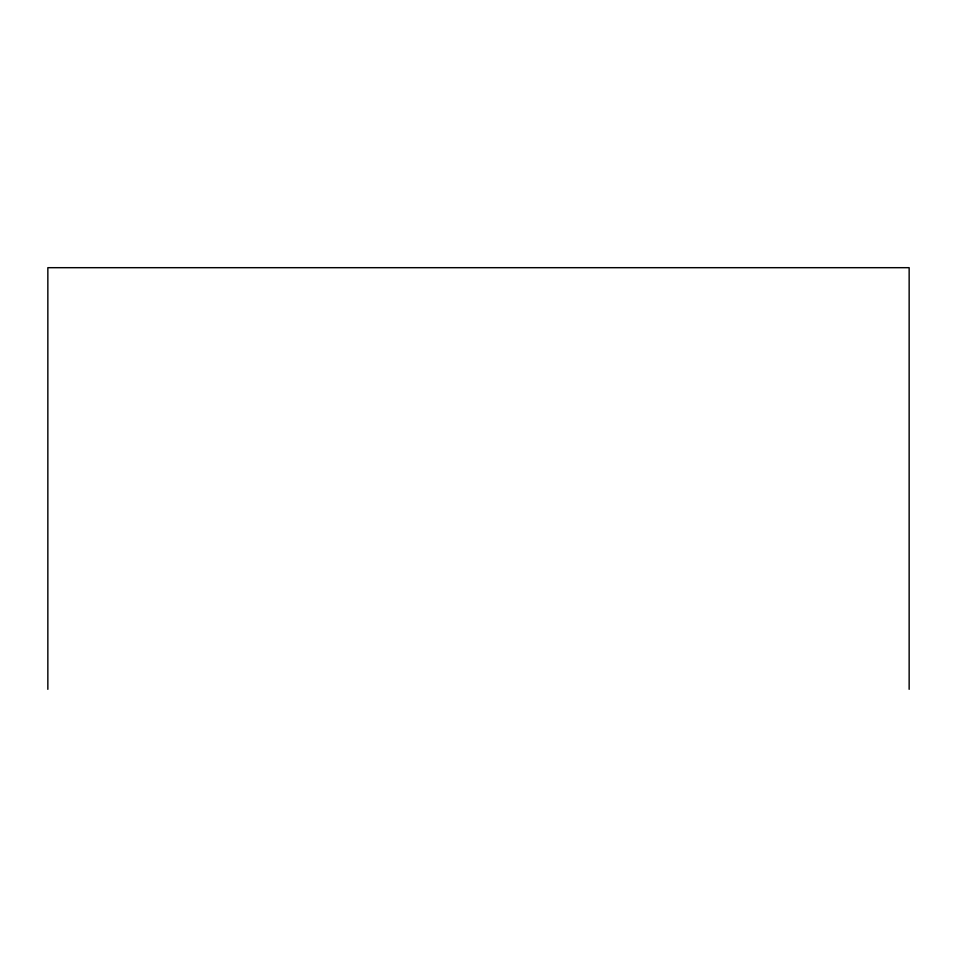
<?xml version="1.0" encoding="UTF-8"?>
<svg xmlns="http://www.w3.org/2000/svg" width="957" height="957" viewBox="0 0 957 957"><rect width="100%" height="100%" fill="white"/><g stroke="black" fill="none" stroke-linecap="round" stroke-linejoin="round"><path stroke-width="1.44" d="M909.15 689.315L909.15 267.685L47.85 267.685L47.85 689.315"/></g></svg>
